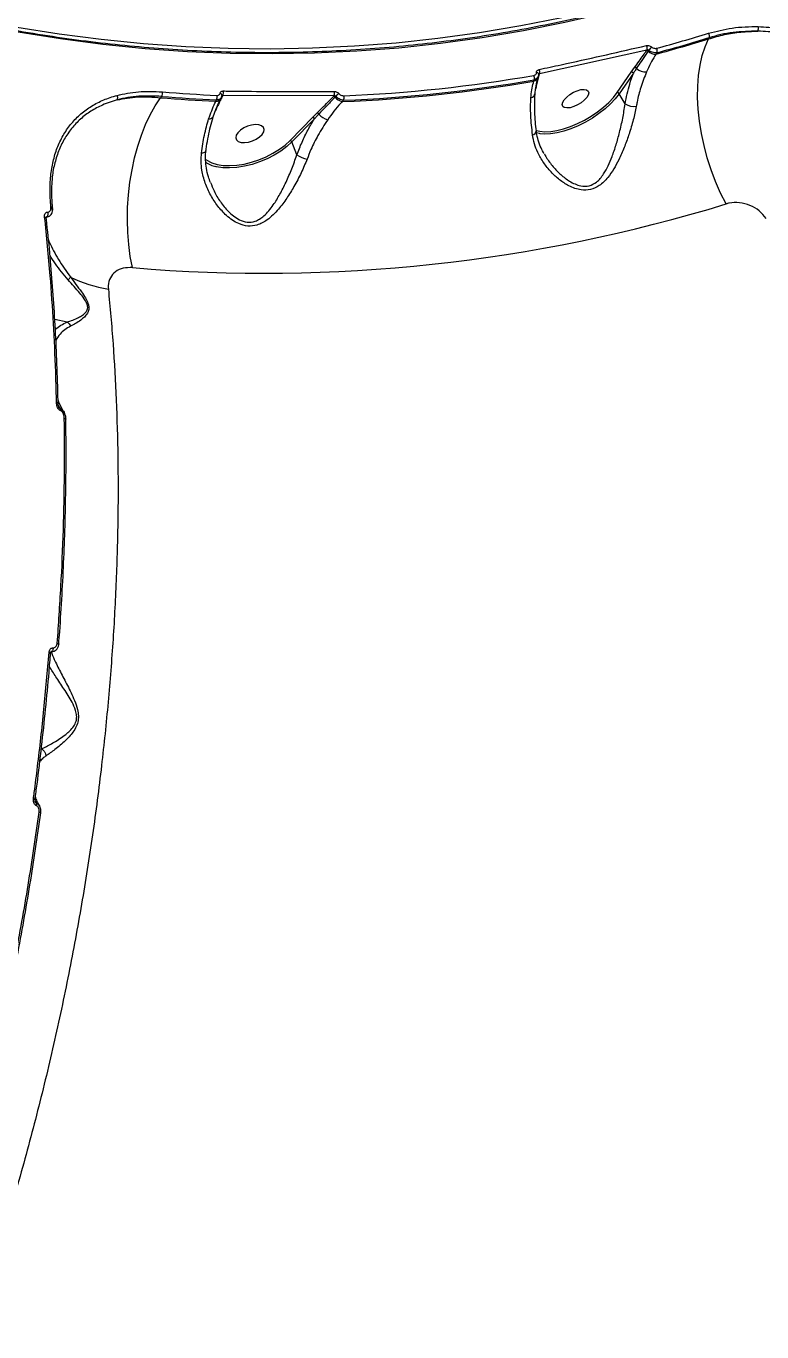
# Model space of a CAD drawing. Header units: millimetres. Extents: x -8422 to 28150, y -6982 to 5510.
# Drawn here: x 20847.7 to 21070.1, y 917.9 to 1312.3 of the extents above; entities that cross this region are included whole.
import ezdxf

# ---------------------------------------------------------------- set-up
doc = ezdxf.new("R2010")
doc.units = ezdxf.units.MM
for name, color, linetype in [('DIKOM_ОБЪЕКТ', 7, 'Continuous'), ('DIKOM_РАЗМЕР_ЗОНА', 7, 'Continuous'), ('DIKOM_РАЗМЕР_ОБЪЕКТА', 7, 'Continuous')]:
    doc.layers.add(name, color=color, linetype=linetype)
doc.styles.add('style1', font='arial.ttf', dxfattribs={"width": 0.8})
doc.dimstyles.new('1-50', dxfattribs={"dimtxt": 300, "dimasz": 200, "dimexe": 100, "dimexo": 0, "dimgap": 100, "dimtad": 1, "dimdec": 0, "dimtxsty": 'style1', "dimcen": 0, "dimclrd": 7, "dimclre": 7, "dimadec": 1, "dimazin": 2, "dimtfac": 1, "dimtdec": 0, "dimtmove": 1, "dimatfit": 3, "dimfxl": 0, "dimlwd": 25, "dimlwe": 18, "dimarcsym": 0})

# ---------------------------------------------------------------- blocks, each defined once
blk = doc.blocks.new('*D15')
at = {"layer": 'Defpoints', "color": 0, "transparency": 16777216}
for p in [(19380.28, 3651.45), (27070.13, 3651.45), (15204.41, -3115.19)]:
    blk.add_point(p, dxfattribs=at)
at = {"layer": 'DIKOM_РАЗМЕР_ОБЪЕКТА', "color": 7, "lineweight": 18, "transparency": 16777216}
for p, q in [((19380.28, 3651.45), (27170.13, 3651.45)), ((15204.41, -3115.19), (27170.13, -3115.19))]:
    blk.add_line(p, q, dxfattribs=at)
at = {"layer": 'DIKOM_РАЗМЕР_ОБЪЕКТА', "color": 7, "lineweight": 25, "transparency": 16777216}
blk.add_line((27070.13, -2915.19), (27070.13, 3451.45), dxfattribs=at)
at = {"layer": 'DIKOM_РАЗМЕР_ОБЪЕКТА', "color": 7, "transparency": 16777216}
for points in [[(27036.8, 3451.45), (27103.47, 3451.45), (27070.13, 3651.45)], [(27036.8, -2915.19), (27103.47, -2915.19), (27070.13, -3115.19)]]:
    blk.add_solid(points, dxfattribs=at)
at = {"layer": 'DIKOM_РАЗМЕР_ОБЪЕКТА', "color": 0, "transparency": 16777216, "insert": (26816.96, -135.25), "char_height": 300, "attachment_point": 5, "rotation": 90, "style": 'style1'}
blk.add_mtext('6750', dxfattribs=at)
blk = doc.blocks.new('*D16')
at = {"layer": 'Defpoints', "color": 0, "transparency": 16777216}
for p in [(12490, 1387.95), (23986.61, 1004.03), (12490, -5796.5)]:
    blk.add_point(p, dxfattribs=at)
at = {"layer": 'DIKOM_РАЗМЕР_ОБЪЕКТА', "color": 7, "lineweight": 18, "transparency": 16777216}
for p, q in [((12490, 1387.95), (12490, -5896.5)), ((23986.61, 1004.03), (23986.61, -5896.5))]:
    blk.add_line(p, q, dxfattribs=at)
at = {"layer": 'DIKOM_РАЗМЕР_ОБЪЕКТА', "color": 7, "lineweight": 25, "transparency": 16777216}
blk.add_line((23786.61, -5796.5), (12690, -5796.5), dxfattribs=at)
at = {"layer": 'DIKOM_РАЗМЕР_ОБЪЕКТА', "color": 7, "transparency": 16777216}
for points in [[(12690, -5763.17), (12690, -5829.83), (12490, -5796.5)], [(23786.61, -5763.17), (23786.61, -5829.83), (23986.61, -5796.5)]]:
    blk.add_solid(points, dxfattribs=at)
at = {"layer": 'DIKOM_РАЗМЕР_ОБЪЕКТА', "color": 0, "transparency": 16777216, "insert": (18238.3, -5543.33), "char_height": 300, "attachment_point": 5, "style": 'style1'}
blk.add_mtext('11500', dxfattribs=at)
blk = doc.blocks.new('*D14')
at = {"layer": 'Defpoints', "color": 0, "transparency": 16777216}
for p in [(20684.73, 5148.63), (28049.7, 5148.63), (14575.76, -5055.5)]:
    blk.add_point(p, dxfattribs=at)
at = {"layer": 'DIKOM_РАЗМЕР_ЗОНА', "color": 7, "lineweight": 18, "transparency": 16777216}
for p, q in [((20684.73, 5148.63), (28149.7, 5148.63)), ((14575.76, -5055.5), (28149.7, -5055.5))]:
    blk.add_line(p, q, dxfattribs=at)
at = {"layer": 'DIKOM_РАЗМЕР_ЗОНА', "color": 7, "lineweight": 25, "transparency": 16777216}
blk.add_line((28049.7, -4855.5), (28049.7, 4948.63), dxfattribs=at)
at = {"layer": 'DIKOM_РАЗМЕР_ЗОНА', "color": 7, "transparency": 16777216}
for points in [[(28016.36, 4948.63), (28083.03, 4948.63), (28049.7, 5148.63)], [(28016.36, -4855.5), (28083.03, -4855.5), (28049.7, -5055.5)]]:
    blk.add_solid(points, dxfattribs=at)
at = {"layer": 'DIKOM_РАЗМЕР_ЗОНА', "color": 0, "transparency": 16777216, "insert": (27796.52, -63.59), "char_height": 300, "attachment_point": 5, "rotation": 90, "style": 'style1'}
blk.add_mtext('10200', dxfattribs=at)
blk = doc.blocks.new('*D13')
at = {"layer": 'Defpoints', "color": 0, "transparency": 16777216}
for p in [(10490, 1785.06), (25983.09, 460.53), (10490, -6882.5)]:
    blk.add_point(p, dxfattribs=at)
at = {"layer": 'DIKOM_РАЗМЕР_ЗОНА', "color": 7, "lineweight": 18, "transparency": 16777216}
for p, q in [((10490, 1785.06), (10490, -6982.5)), ((25983.09, 460.53), (25983.09, -6982.5))]:
    blk.add_line(p, q, dxfattribs=at)
at = {"layer": 'DIKOM_РАЗМЕР_ЗОНА', "color": 7, "lineweight": 25, "transparency": 16777216}
blk.add_line((25783.09, -6882.5), (10690, -6882.5), dxfattribs=at)
at = {"layer": 'DIKOM_РАЗМЕР_ЗОНА', "color": 7, "transparency": 16777216}
for points in [[(10690, -6849.17), (10690, -6915.83), (10490, -6882.5)], [(25783.09, -6849.17), (25783.09, -6915.83), (25983.09, -6882.5)]]:
    blk.add_solid(points, dxfattribs=at)
at = {"layer": 'DIKOM_РАЗМЕР_ЗОНА', "color": 0, "transparency": 16777216, "insert": (18236.55, -6629.33), "char_height": 300, "attachment_point": 5, "style": 'style1'}
blk.add_mtext('15500', dxfattribs=at)

msp = doc.modelspace()

# ---------------------------------------------------------------- linework, layer by layer
at = {"layer": 'DIKOM_ОБЪЕКТ', "color": 7, "linetype": 'Continuous', "lineweight": 15}
for p, q in [((21053.96, 1308.46), (21054.13, 1308.84)), ((21035.31, 1305.11), (21002.81, 1297.89)), ((21035.16, 1304.89), (21035.31, 1305.11)), ((21038.37, 1304.31), (21038.09, 1303.9)), ((21002.59, 1297.77), (21002.58, 1297.69)), ((21002.81, 1297.89), (21002.79, 1297.82)), ((21026.32, 1292.23), (21030.59, 1298.43)), ((21031.21, 1298.1), (21026.93, 1291.9)), ((21030.59, 1298.43), (21031.6, 1299.86)), ((21001.1, 1295.73), (21001.2, 1296.11)), ((21002.46, 1297.06), (21002.53, 1297.29)), ((20875.23, 1290.06), (20871.29, 1288.72)), ((20888.68, 1291.1), (20888.36, 1290.7)), ((20905.04, 1289.63), (20905.24, 1290.03)), ((20906.57, 1290.5), (20906.74, 1290.82)), ((20907.13, 1291.36), (20907.02, 1291.14)), ((20940.73, 1291.23), (20907.13, 1291.36)), ((20940.66, 1291.15), (20940.73, 1291.23)), ((20943.62, 1289.93), (20943.23, 1289.53)), ((21028.71, 1288.81), (21026.93, 1291.9)), ((20934.31, 1284.82), (20935.67, 1286.16)), ((20927.45, 1277.8), (20934.31, 1284.82)), ((20934.84, 1284.35), (20927.98, 1277.34)), ((20929.5, 1273.41), (20927.98, 1277.34)), ((20855.22, 1257.29), (20855.21, 1257.73)), ((20855.71, 1257.37), (20855.71, 1257.32)), ((20860.1, 1222.94), (20856.36, 1223.71)), ((20857.52, 1197.58), (20858.08, 1196.68)), ((20859.74, 1193.59), (20859.74, 1193.56)), ((20857.6, 1125.69), (20857.6, 1125.67)), ((20855.12, 1122.98), (20855.12, 1122.98)), ((20850.42, 1078.21), (20850.8, 1077.59))]:
    msp.add_line(p, q, dxfattribs=at)
at = {"layer": 'DIKOM_ОБЪЕКТ', "color": 7, "linetype": 'Continuous', "lineweight": 15, "flags": 128}
for points in [[(20832.18, 1314.46), (20844.91, 1312.06), (20857.66, 1310.03), (20870.43, 1308.37), (20883.2, 1307.09), (20895.98, 1306.19), (20908.74, 1305.66), (20921.49, 1305.5), (20934.22, 1305.73), (20946.91, 1306.33), (20959.56, 1307.3), (20972.16, 1308.66), (20984.7, 1310.38), (20997.17, 1312.48), (21009.57, 1314.95), (21021.88, 1317.79), (21034.1, 1321), (21046.23, 1324.58), (21058.25, 1328.52), (21070.15, 1332.82), (21081.93, 1337.48), (21093.58, 1342.49)], [(21094.72, 1341.01), (21083.04, 1335.98), (21071.22, 1331.3), (21059.28, 1326.99), (21047.23, 1323.04), (21035.07, 1319.45), (21022.81, 1316.23), (21010.46, 1313.38), (20998.02, 1310.9), (20985.51, 1308.8), (20972.93, 1307.07), (20960.3, 1305.71), (20947.61, 1304.74), (20934.88, 1304.13), (20922.12, 1303.91), (20909.33, 1304.06), (20896.52, 1304.59), (20883.71, 1305.5), (20870.9, 1306.79), (20858.09, 1308.45), (20845.3, 1310.48), (20832.54, 1312.89)], [(21059.22, 1258.62), (21057.57, 1261.92), (21056.07, 1265.36), (21054.72, 1268.92), (21053.56, 1272.55), (21052.57, 1276.24), (21051.78, 1279.93), (21051.19, 1283.61), (21050.81, 1287.23), (21050.64, 1290.77), (21050.68, 1294.19), (21050.92, 1297.46), (21051.38, 1300.55), (21052.04, 1303.43), (21052.9, 1306.07), (21053.96, 1308.46)], [(20879.83, 1239.38), (20879.18, 1242.79), (20878.71, 1246.34), (20878.41, 1250.01), (20878.3, 1253.76), (20878.38, 1257.55), (20878.64, 1261.36), (20879.08, 1265.15), (20879.7, 1268.88), (20880.49, 1272.52), (20881.45, 1276.04), (20882.56, 1279.4), (20883.82, 1282.58), (20885.22, 1285.54), (20886.73, 1288.25), (20888.36, 1290.7)], [(20941.31, 1291.12), (20941.2, 1291), (20941.08, 1290.88)], [(21001.94, 1280.84), (21002.99, 1280.57), (21004.5, 1280.42), (21006.22, 1280.5), (21008.1, 1280.79), (21010.1, 1281.29), (21012.18, 1281.99), (21014.3, 1282.88), (21016.4, 1283.93), (21018.45, 1285.12), (21020.39, 1286.43), (21022.18, 1287.83), (21023.79, 1289.28), (21025.18, 1290.76), (21026.32, 1292.23)], [(21026.93, 1291.9), (21025.76, 1290.38), (21024.33, 1288.86), (21022.67, 1287.36), (21020.82, 1285.92), (21018.82, 1284.57), (21016.71, 1283.34), (21014.54, 1282.25), (21012.36, 1281.34), (21010.21, 1280.61), (21008.14, 1280.1), (21006.21, 1279.8), (21004.44, 1279.72), (21003.09, 1279.83)], [(21015.37, 1293.14), (21016.34, 1293.23), (21017.09, 1293.09), (21017.57, 1292.73), (21017.74, 1292.19), (21017.58, 1291.5), (21017.11, 1290.73), (21016.37, 1289.93), (21015.41, 1289.17), (21014.31, 1288.51), (21013.17, 1288), (21012.07, 1287.69), (21011.1, 1287.61), (21010.34, 1287.75), (21009.86, 1288.1), (21009.69, 1288.65), (21009.85, 1289.33), (21010.32, 1290.11), (21011.07, 1290.91), (21012.03, 1291.67), (21013.12, 1292.33), (21014.27, 1292.83), (21015.37, 1293.14)], [(20917, 1282.59), (20915.82, 1282.45), (20914.6, 1282.1), (20913.45, 1281.56), (20912.44, 1280.9), (20911.68, 1280.14), (20911.21, 1279.37), (20911.07, 1278.63), (20911.28, 1278), (20911.83, 1277.52), (20912.65, 1277.22), (20913.7, 1277.15), (20914.88, 1277.29), (20916.1, 1277.64), (20917.26, 1278.17), (20918.26, 1278.84), (20919.03, 1279.59), (20919.5, 1280.37), (20919.63, 1281.1), (20919.42, 1281.74), (20918.88, 1282.22), (20918.05, 1282.51), (20917, 1282.59)], [(21003.09, 1279.83), (21002.88, 1279.87), (21001.93, 1280.1)], [(20900.71, 1274.01), (20901.11, 1274.07), (20901.45, 1274.17), (20901.73, 1274.29), (20901.93, 1274.44), (20902.04, 1274.62), (20902.06, 1274.7)], [(20903.38, 1271.22), (20903.82, 1271.03), (20905.41, 1270.54), (20907.23, 1270.26), (20909.21, 1270.18), (20911.34, 1270.32), (20913.55, 1270.67), (20915.8, 1271.22), (20918.04, 1271.95), (20920.23, 1272.87), (20922.3, 1273.93), (20924.23, 1275.13), (20925.95, 1276.42), (20927.45, 1277.8)], [(20927.98, 1277.34), (20926.44, 1275.92), (20924.66, 1274.58), (20922.67, 1273.35), (20920.53, 1272.25), (20918.28, 1271.31), (20915.97, 1270.55), (20913.65, 1269.98), (20911.37, 1269.62), (20909.18, 1269.48), (20907.12, 1269.56), (20905.26, 1269.85), (20905.04, 1269.9)], [(20901.82, 1272.19), (20902.48, 1271.71), (20903.38, 1271.22)], [(20853.3, 1254.67), (20853.46, 1254.62), (20853.59, 1254.56), (20853.7, 1254.49), (20853.77, 1254.41), (20853.8, 1254.31), (20853.8, 1254.3)], [(20854.23, 1256.15), (20854.28, 1255.88), (20854.28, 1255.6), (20854.24, 1255.32), (20854.16, 1255.07), (20854.04, 1254.87), (20853.9, 1254.74), (20853.84, 1254.71)], [(20856.9, 1198.69), (20857.06, 1198.64), (20857.19, 1198.59), (20857.29, 1198.53), (20857.36, 1198.46), (20857.38, 1198.39), (20857.39, 1198.37)], [(20859.25, 1193.89), (20859.4, 1193.85), (20859.53, 1193.8), (20859.63, 1193.75), (20859.7, 1193.69), (20859.73, 1193.62), (20859.74, 1193.59)], [(20855.86, 1124.54), (20855.85, 1124.3), (20855.82, 1124.06), (20855.76, 1123.85), (20855.68, 1123.66), (20855.58, 1123.52), (20855.46, 1123.43), (20855.34, 1123.39), (20855.32, 1123.39)], [(20857.12, 1125.92), (20857.27, 1125.88), (20857.39, 1125.84), (20857.49, 1125.8), (20857.56, 1125.76), (20857.6, 1125.71), (20857.6, 1125.69)], [(20854.63, 1123.21), (20854.79, 1123.18), (20854.92, 1123.13), (20855.02, 1123.09), (20855.09, 1123.04), (20855.12, 1123), (20855.12, 1122.98)], [(20852.05, 1074.68), (20852.12, 1074.69), (20852.15, 1074.71), (20852.15, 1074.72)]]:
    msp.add_lwpolyline(points, dxfattribs=at)
at = {"layer": 'DIKOM_ОБЪЕКТ', "color": 7, "linetype": 'Continuous', "lineweight": 15}
for centre, radius, start, end in [((20926.53, 1723.56), 432.58, 284.9634, 287.1302), ((21052.68, 1309.32), 1.52, 341.5814, 33.6425), ((21066.77, 1311.69), 2.25, 337.4815, 12.8947), ((21033.83, 1305.66), 1.59, 339.744, 30.1488), ((21040.99, 1301.62), 6.17, 134.1826, 146.3963), ((20926.15, 1723.02), 433.81, 284.9533, 287.1339), ((21036.92, 1304.83), 1.54, 340.2486, 31.8868), ((20926.42, 1723.19), 433.58, 284.9635, 287.1301), ((21035.21, 1304.26), 0.633, 47.1511, 94.3141), ((21037.77, 1307.02), 3.14, 227.1727, 275.8839), ((21001.91, 1297.67), 0.688, 8.8422, 86.809), ((21002.9, 1297.45), 0.385, 106.6623, 163.6568), ((21001.39, 1298.47), 1.54, 337.7433, 29.9483), ((21030.63, 1297.77), 0.667, 29.8766, 93.368), ((21031.62, 1299.18), 0.674, 35.7896, 91.761), ((21034.87, 1302.43), 3.93, 226.6046, 274.7879), ((20925.67, 1726.21), 437.03, 272.3039, 279.9388), ((20925.94, 1726.36), 436.79, 272.3208, 279.9218), ((20926.04, 1726.75), 435.81, 272.3209, 279.9218), ((21000.58, 1297.63), 1.97, 285.1657, 342.9645), ((20999.73, 1296.72), 1.59, 337.1882, 27.8028), ((20874.12, 1290.69), 1.28, 330.4282, 34.2703), ((20925.57, 1739.61), 450.45, 265.261, 267.3876), ((20887.21, 1292), 1.73, 328.4416, 15.5331), ((20925.84, 1739.76), 450.2, 265.2646, 267.3777), ((20925.95, 1740.1), 449.17, 265.2645, 267.3777), ((20905.1, 1291.32), 1.7, 268.1454, 330.7008), ((20903.77, 1290.89), 1.7, 329.697, 17.3622), ((20906.17, 1291.36), 0.731, 358.1379, 75.9654), ((20905.7, 1292.19), 1.65, 330.179, 19.3634), ((20940.49, 1290.43), 0.745, 37.4577, 76.4859), ((20939.22, 1292.03), 1.71, 332.1549, 19.5834), ((20944, 1293.14), 3.69, 217.6728, 258.0863), ((20944.57, 1288.39), 4.25, 123.1723, 140.0506), ((20942.15, 1290.69), 1.65, 332.6444, 21.5379), ((20999.78, 1292.37), 1.77, 285.0765, 350.6958), ((21026.36, 1291.57), 0.667, 29.8826, 93.3599), ((20935.44, 1285.39), 0.802, 27.0633, 73.8181), ((21031.5, 1293.73), 5.66, 240.467, 275.9446), ((20902.93, 1285.88), 1.56, 267.2188, 335.005), ((20934.12, 1284.06), 0.779, 22.0634, 75.8584), ((20939.99, 1288.88), 4.94, 219.1626, 256.7493), ((21000.46, 1280.88), 1.44, 281.4609, 350.8451), ((20927.26, 1277.04), 0.778, 22.0481, 75.8737), ((20906.88, 1278.34), 8.64, 234.6714, 257.6976), ((20934.61, 1281.73), 9.76, 238.4334, 258.1581), ((20919.84, 1712.35), 474.66, 265.1656, 287.077), ((20855.21, 1257.19), 0.536, 19.7089, 89.0918), ((20855.1, 1256.68), 0.626, 6.2077, 78.7145), ((20857.72, 1238.47), 3.87, 313.9675, 330.1699), ((20879.75, 1275.09), 42.83, 244.1588, 260.3396), ((20857.2, 1196.35), 0.939, 350.436, 20.8039), ((20849.9, 1078.06), 0.785, 50.6707, 89.5752), ((20849.73, 1077.19), 1.14, 341.1618, 20.3908), ((20851.62, 1073.99), 0.9, 53.9982, 87.6546)]:
    msp.add_arc(centre, radius, start, end, dxfattribs=at)
for points, knots in [([(21094.05, 1341.35), (21092.2, 1340.53), (21086.81, 1338.14), (21077.81, 1334.41), (21067.01, 1330.27), (21056.12, 1326.43), (21045.13, 1322.89), (21034.05, 1319.65), (21022.89, 1316.72), (21011.65, 1314.09), (21000.35, 1311.77), (20988.98, 1309.76), (20977.55, 1308.06), (20966.07, 1306.68), (20954.54, 1305.6), (20942.98, 1304.84), (20931.38, 1304.39), (20919.76, 1304.25), (20908.12, 1304.43), (20896.46, 1304.92), (20884.79, 1305.72), (20873.13, 1306.84), (20861.47, 1308.27), (20849.82, 1310.01), (20840.08, 1311.71), (20834.23, 1312.88), (20832.25, 1313.27)], [0, 0, 0, 0, 0.022818, 0.066226, 0.109634, 0.153043, 0.196452, 0.239861, 0.28327, 0.326679, 0.370089, 0.413498, 0.456907, 0.500316, 0.543725, 0.587134, 0.630542, 0.67395, 0.717358, 0.760765, 0.804172, 0.847579, 0.890984, 0.93439, 0.977795, 1, 1, 1, 1]), ([(21053.95, 1310.17), (21056.29, 1310.77), (21059.85, 1311.68), (21064.97, 1312.17), (21067.63, 1312.18), (21068.97, 1312.19)], [0, 0, 0, 0, 0.492764, 0.746378, 1, 1, 1, 1]), ([(21053.96, 1308.46), (21055.55, 1308.93), (21058.68, 1309.86), (21063.69, 1310.65), (21067.12, 1310.77), (21068.85, 1310.82)], [0, 0, 0, 0, 0.339541, 0.667761, 1, 1, 1, 1]), ([(21068.85, 1310.82), (21066.32, 1310.76), (21062.49, 1310.67), (21057.63, 1309.82), (21055.29, 1309.17), (21054.13, 1308.84)], [0, 0, 0, 0, 0.49281, 0.746409, 1, 1, 1, 1]), ([(21115.77, 1285.02), (21114.74, 1286.5), (21112.69, 1289.48), (21109.02, 1293.56), (21104.97, 1297.32), (21100.54, 1300.66), (21095.81, 1303.57), (21090.83, 1306.03), (21085.67, 1308.01), (21080.39, 1309.47), (21074.74, 1310.53), (21070.92, 1310.72), (21068.85, 1310.82)], [0, 0, 0, 0, 0.097772, 0.195857, 0.293631, 0.391459, 0.489594, 0.587425, 0.685898, 0.784681, 0.883155, 1, 1, 1, 1]), ([(21068.97, 1312.19), (21071.08, 1312.08), (21074.97, 1311.89), (21080.74, 1310.8), (21086.12, 1309.3), (21091.4, 1307.28), (21096.48, 1304.76), (21101.3, 1301.78), (21105.83, 1298.36), (21109.96, 1294.52), (21113.72, 1290.34), (21115.81, 1287.31), (21116.86, 1285.79)], [0, 0, 0, 0, 0.116682, 0.215085, 0.313798, 0.412201, 0.510061, 0.608227, 0.706085, 0.803954, 0.902132, 1, 1, 1, 1]), ([(21002.72, 1299.24), (21003.27, 1299.35), (21006.03, 1299.94), (21016.8, 1302.26), (21027.11, 1304.61), (21035.2, 1306.46)], [0, 0, 0, 0, 0.051226, 0.256127, 1, 1, 1, 1]), ([(21035.2, 1306.46), (21035.24, 1306.47), (21035.43, 1306.5), (21035.8, 1306.49), (21036.28, 1306.34), (21036.56, 1306.14), (21036.69, 1306.05)], [0, 0, 0, 0, 0.096395, 0.398555, 0.699101, 1, 1, 1, 1]), ([(21036.69, 1306.05), (21036.83, 1305.95), (21037.1, 1305.75), (21037.59, 1305.61), (21037.97, 1305.59), (21038.17, 1305.63), (21038.23, 1305.65)], [0, 0, 0, 0, 0.292702, 0.585081, 0.878841, 1, 1, 1, 1]), ([(21031.6, 1299.86), (21032.49, 1301.09), (21033.7, 1302.77), (21034.85, 1304.44), (21035.16, 1304.89)], [0, 0, 0, 0, 0.735301, 1, 1, 1, 1]), ([(21035.64, 1304.72), (21035.49, 1304.51), (21034.79, 1303.49), (21033.64, 1301.79), (21032.62, 1300.26), (21032.17, 1299.58)], [0, 0, 0, 0, 0.122282, 0.611418, 1, 1, 1, 1]), ([(21038.09, 1303.9), (21037.96, 1303.71), (21036.86, 1302.08), (21035.98, 1300.19), (21035.2, 1298.52)], [0, 0, 0, 0, 0.117862, 1, 1, 1, 1]), ([(21035.85, 1305.04), (21035.81, 1305.07), (21035.71, 1305.13), (21035.54, 1305.16), (21035.4, 1305.14), (21035.33, 1305.12), (21035.31, 1305.11)], [0, 0, 0, 0, 0.293089, 0.592363, 0.900523, 1, 1, 1, 1]), ([(21035.85, 1305.04), (21035.84, 1305.01), (21035.76, 1304.9), (21035.69, 1304.8), (21035.64, 1304.72)], [0, 0, 0, 0, 0.249938, 1, 1, 1, 1]), ([(21038.37, 1304.31), (21038.28, 1304.29), (21037.95, 1304.23), (21037.33, 1304.28), (21036.53, 1304.54), (21036.08, 1304.87), (21035.85, 1305.04)], [0, 0, 0, 0, 0.120967, 0.414447, 0.706957, 1, 1, 1, 1]), ([(21001.14, 1297.46), (21001.28, 1297.5), (21001.56, 1297.58), (21001.84, 1297.86), (21001.94, 1298.14), (21001.95, 1298.32), (21001.95, 1298.35)], [0, 0, 0, 0, 0.307749, 0.615881, 0.919104, 1, 1, 1, 1]), ([(21002.79, 1297.82), (21002.5, 1296.73), (21002.1, 1295.19), (21001.76, 1293.68), (21001.66, 1293.24)], [0, 0, 0, 0, 0.708821, 1, 1, 1, 1]), ([(21001.95, 1298.35), (21001.95, 1298.37), (21001.95, 1298.53), (21002.04, 1298.81), (21002.31, 1299.1), (21002.58, 1299.19), (21002.72, 1299.24)], [0, 0, 0, 0, 0.052405, 0.365056, 0.682745, 1, 1, 1, 1]), ([(21002.58, 1297.69), (21002.58, 1297.63), (21002.58, 1297.49), (21002.53, 1297.37), (21002.5, 1297.31)], [0, 0, 0, 0, 0.454175, 1, 1, 1, 1]), ([(21002.81, 1297.89), (21002.77, 1297.88), (21002.69, 1297.88), (21002.61, 1297.83), (21002.6, 1297.78), (21002.59, 1297.76)], [0, 0, 0, 0, 0.407095, 0.797009, 1, 1, 1, 1]), ([(21028.71, 1288.81), (21029.12, 1290.86), (21029.78, 1294.12), (21030.82, 1297.02), (21031.21, 1298.1)], [0, 0, 0, 0, 0.629897, 1, 1, 1, 1]), ([(21032.17, 1299.58), (21032.03, 1299.36), (21031.7, 1298.87), (21031.39, 1298.38), (21031.21, 1298.1)], [0, 0, 0, 0, 0.43528, 1, 1, 1, 1]), ([(21035.2, 1298.52), (21034.58, 1296.97), (21033.44, 1294.11), (21032.53, 1290.49), (21032.17, 1288.54), (21032.08, 1288.1)], [0, 0, 0, 0, 0.478686, 0.884373, 1, 1, 1, 1]), ([(21000.24, 1290.65), (21000.32, 1291.47), (21000.49, 1293.1), (21000.86, 1294.73), (21001.06, 1295.57), (21001.1, 1295.73)], [0, 0, 0, 0, 0.443894, 0.891112, 1, 1, 1, 1]), ([(21002.5, 1297.31), (21002.46, 1297.16), (21002.36, 1296.79), (21001.9, 1296.35), (21001.43, 1296.19), (21001.2, 1296.11)], [0, 0, 0, 0, 0.251701, 0.626851, 1, 1, 1, 1]), ([(21001.54, 1292.08), (21001.59, 1292.63), (21001.71, 1293.96), (21002.1, 1295.65), (21002.37, 1296.67), (21002.46, 1297.03)], [0, 0, 0, 0, 0.310072, 0.756394, 1, 1, 1, 1]), ([(20855.21, 1257.73), (20855.07, 1259.5), (20854.8, 1262.89), (20855.12, 1267.65), (20855.91, 1272.02), (20857.22, 1276.07), (20859.06, 1279.75), (20861.38, 1283.03), (20864.18, 1285.87), (20867.43, 1288.23), (20871.07, 1290.14), (20873.81, 1290.98), (20875.18, 1291.41)], [0, 0, 0, 0, 0.107082, 0.205973, 0.305183, 0.404077, 0.503337, 0.602917, 0.702179, 0.801347, 0.900832, 1, 1, 1, 1]), ([(20875.18, 1291.41), (20877.29, 1291.85), (20880.49, 1292.52), (20885.18, 1292.68), (20887.64, 1292.54), (20888.87, 1292.46)], [0, 0, 0, 0, 0.492763, 0.746379, 1, 1, 1, 1]), ([(20888.68, 1291.1), (20886.34, 1291.19), (20882.81, 1291.33), (20878.39, 1290.8), (20876.29, 1290.31), (20875.23, 1290.06)], [0, 0, 0, 0, 0.492809, 0.746408, 1, 1, 1, 1]), ([(20875.23, 1290.06), (20877.26, 1290.43), (20880.33, 1291), (20884.82, 1291.02), (20887.18, 1290.81), (20888.36, 1290.7)], [0, 0, 0, 0, 0.492784, 0.746393, 1, 1, 1, 1]), ([(20904.34, 1285.22), (20904.6, 1285.95), (20905.15, 1287.56), (20905.98, 1289.32), (20906.46, 1290.25), (20906.57, 1290.47)], [0, 0, 0, 0, 0.39292, 0.855859, 1, 1, 1, 1]), ([(20907.02, 1291.14), (20906.8, 1290.71), (20906.07, 1289.26), (20905.39, 1287.81), (20904.92, 1286.79)], [0, 0, 0, 0, 0.298037, 1, 1, 1, 1]), ([(20906.71, 1290.83), (20906.64, 1290.7), (20906.48, 1290.4), (20905.97, 1290.1), (20905.48, 1290.05), (20905.24, 1290.03)], [0, 0, 0, 0, 0.261491, 0.631161, 1, 1, 1, 1]), ([(20905.4, 1291.4), (20905.54, 1291.41), (20905.83, 1291.42), (20906.15, 1291.62), (20906.3, 1291.86), (20906.34, 1292.02), (20906.35, 1292.07)], [0, 0, 0, 0, 0.296877, 0.594081, 0.889502, 1, 1, 1, 1]), ([(20906.35, 1292.07), (20906.36, 1292.1), (20906.39, 1292.26), (20906.53, 1292.49), (20906.84, 1292.7), (20907.12, 1292.72), (20907.26, 1292.74)], [0, 0, 0, 0, 0.085584, 0.389308, 0.694802, 1, 1, 1, 1]), ([(20906.71, 1290.83), (20906.75, 1290.89), (20906.86, 1291.04), (20906.87, 1291.23), (20906.87, 1291.34)], [0, 0, 0, 0, 0.388401, 1, 1, 1, 1]), ([(20907.13, 1291.36), (20907.09, 1291.37), (20907.01, 1291.38), (20906.92, 1291.34), (20906.9, 1291.29), (20906.89, 1291.27)], [0, 0, 0, 0, 0.389891, 0.771465, 1, 1, 1, 1]), ([(20907.26, 1292.74), (20907.83, 1292.73), (20910.67, 1292.69), (20921.8, 1292.55), (20932.47, 1292.58), (20940.83, 1292.6)], [0, 0, 0, 0, 0.051226, 0.256126, 1, 1, 1, 1]), ([(20935.67, 1286.16), (20936.16, 1286.65), (20937.85, 1288.3), (20939.5, 1289.97), (20940.66, 1291.15)], [0, 0, 0, 0, 0.29118, 1, 1, 1, 1]), ([(20941.08, 1290.88), (20940.88, 1290.68), (20939.92, 1289.7), (20938.29, 1288), (20936.83, 1286.47), (20936.16, 1285.76)], [0, 0, 0, 0, 0.117889, 0.589464, 1, 1, 1, 1]), ([(20941.31, 1291.12), (20941.26, 1291.15), (20941.16, 1291.22), (20940.98, 1291.26), (20940.83, 1291.25), (20940.75, 1291.23), (20940.73, 1291.23)], [0, 0, 0, 0, 0.286474, 0.589892, 0.913706, 1, 1, 1, 1]), ([(20940.83, 1292.6), (20940.87, 1292.6), (20941.06, 1292.6), (20941.41, 1292.52), (20941.88, 1292.29), (20942.12, 1292.06), (20942.24, 1291.95)], [0, 0, 0, 0, 0.081052, 0.390826, 0.695134, 1, 1, 1, 1]), ([(20943.62, 1289.93), (20943.54, 1289.94), (20943.22, 1289.96), (20942.63, 1290.13), (20941.9, 1290.53), (20941.51, 1290.92), (20941.31, 1291.12)], [0, 0, 0, 0, 0.109197, 0.407929, 0.703107, 1, 1, 1, 1]), ([(20942.24, 1291.95), (20942.36, 1291.83), (20942.61, 1291.6), (20943.07, 1291.38), (20943.44, 1291.3), (20943.64, 1291.3), (20943.69, 1291.3)], [0, 0, 0, 0, 0.295447, 0.59036, 0.89014, 1, 1, 1, 1]), ([(21000.75, 1279.48), (21000.53, 1281.46), (21000.09, 1285.47), (21000.14, 1288.99), (21000.24, 1290.64), (21000.24, 1290.65)], [0, 0, 0, 0, 0.491394, 0.997066, 1, 1, 1, 1]), ([(21001.89, 1280.66), (21001.79, 1281.58), (21001.58, 1283.55), (21001.41, 1286.39), (21001.39, 1289.16), (21001.44, 1291.05), (21001.53, 1291.95), (21001.54, 1292.06)], [0, 0, 0, 0, 0.220399, 0.468317, 0.716276, 0.963335, 1, 1, 1, 1]), ([(20871.29, 1288.72), (20870.06, 1288.14), (20867.61, 1286.98), (20864.44, 1284.64), (20861.69, 1281.87), (20859.41, 1278.66), (20857.6, 1275.07), (20856.33, 1271.09), (20855.63, 1267.7), (20855.53, 1265.56), (20855.5, 1264.94)], [0, 0, 0, 0, 0.135497, 0.270558, 0.405608, 0.541092, 0.676136, 0.810569, 0.945436, 1, 1, 1, 1]), ([(20902.85, 1284.32), (20903.47, 1285.98), (20904.17, 1287.85), (20904.95, 1289.44), (20905.04, 1289.63)], [0, 0, 0, 0, 0.882138, 1, 1, 1, 1]), ([(20943.23, 1289.53), (20943.06, 1289.35), (20942.19, 1288.45), (20940.72, 1286.69), (20939.48, 1284.95), (20938.85, 1284.07)], [0, 0, 0, 0, 0.108894, 0.552807, 1, 1, 1, 1]), ([(21032.08, 1288.1), (21031.8, 1286.75), (21031.24, 1283.99), (21030.34, 1281.02), (21029.4, 1278.21), (21028.43, 1275.57), (21026.93, 1272.15), (21025.31, 1269.14), (21023.8, 1266.91), (21022.3, 1265.25), (21020.63, 1263.85), (21018.33, 1262.79), (21015.75, 1262.71), (21013.53, 1263.27), (21011.29, 1264.24), (21008.82, 1265.88), (21006.26, 1268.25), (21004.02, 1271.04), (21002.37, 1273.92), (21001.24, 1276.76), (21000.91, 1278.57), (21000.75, 1279.48)], [0, 0, 0, 0, 0.071319, 0.145533, 0.151142, 0.216682, 0.28355, 0.337207, 0.391821, 0.425164, 0.459115, 0.513457, 0.567941, 0.604075, 0.641127, 0.702246, 0.764912, 0.830239, 0.89687, 0.947988, 1, 1, 1, 1]), ([(21004.33, 1273.73), (21004.5, 1273.4), (21005.22, 1272.01), (21006.88, 1269.89), (21009.25, 1267.4), (21011.51, 1265.67), (21013.57, 1264.59), (21015.56, 1263.95), (21017.89, 1263.93), (21019.86, 1264.95), (21021.24, 1266.3), (21022.45, 1267.94), (21023.65, 1270.14), (21024.89, 1273.1), (21026.03, 1276.48), (21027.1, 1280.37), (21028.06, 1284.55), (21028.49, 1287.37), (21028.71, 1288.81)], [0, 0, 0, 0, 0.024572, 0.104938, 0.177398, 0.25132, 0.292342, 0.334374, 0.394099, 0.45374, 0.491455, 0.530131, 0.593336, 0.657823, 0.736953, 0.817452, 0.907216, 1, 1, 1, 1]), ([(20900.71, 1274.01), (20900.97, 1275.84), (20901.5, 1279.53), (20902.4, 1282.71), (20902.85, 1284.32)], [0, 0, 0, 0, 0.494244, 1, 1, 1, 1]), ([(20902.06, 1274.7), (20902.08, 1274.85), (20902.24, 1276.08), (20902.61, 1278.32), (20903.24, 1281.31), (20903.83, 1283.61), (20904.23, 1284.84), (20904.35, 1285.2)], [0, 0, 0, 0, 0.037046, 0.318559, 0.600148, 0.881604, 1, 1, 1, 1]), ([(20929.5, 1273.41), (20930.01, 1274.71), (20931.04, 1277.34), (20932.84, 1281.01), (20934.18, 1283.25), (20934.84, 1284.35)], [0, 0, 0, 0, 0.335757, 0.674757, 1, 1, 1, 1]), ([(20938.85, 1284.07), (20937.84, 1282.52), (20935.99, 1279.69), (20933.98, 1275.6), (20932.99, 1273.12), (20932.61, 1272.17)], [0, 0, 0, 0, 0.425117, 0.77808, 1, 1, 1, 1]), ([(20936.16, 1285.76), (20935.96, 1285.55), (20935.52, 1285.09), (20935.08, 1284.62), (20934.84, 1284.35)], [0, 0, 0, 0, 0.440321, 1, 1, 1, 1]), ([(21004.3, 1273.71), (21003.96, 1274.32), (21003.21, 1275.66), (21002.44, 1277.82), (21001.98, 1279.55), (21001.92, 1280.49), (21001.9, 1280.66)], [0, 0, 0, 0, 0.275424, 0.610465, 0.930019, 1, 1, 1, 1]), ([(20932.61, 1272.17), (20932.04, 1270.79), (20930.88, 1267.97), (20928.76, 1263.97), (20926.47, 1260.27), (20924.35, 1257.42), (20922.35, 1255.27), (20920.72, 1253.86), (20919.08, 1252.83), (20917.16, 1252.04), (20914.72, 1251.77), (20912.16, 1252.48), (20910.01, 1253.69), (20907.83, 1255.42), (20905.56, 1257.92), (20903.4, 1261.23), (20901.73, 1264.91), (20900.83, 1268.36), (20900.51, 1271.43), (20900.64, 1273.15), (20900.71, 1274.01)], [0, 0, 0, 0, 0.074113, 0.151036, 0.220599, 0.291727, 0.334334, 0.377545, 0.410056, 0.443259, 0.496251, 0.549083, 0.588535, 0.628979, 0.696115, 0.765007, 0.835435, 0.907628, 0.953437, 1, 1, 1, 1]), ([(20903.4, 1265.1), (20903.18, 1265.67), (20902.65, 1267.07), (20902.14, 1269.35), (20901.9, 1271.86), (20901.89, 1273.64), (20902.06, 1274.56), (20902.09, 1274.69)], [0, 0, 0, 0, 0.181956, 0.452017, 0.711696, 0.958747, 1, 1, 1, 1]), ([(20903.42, 1265.12), (20903.76, 1264.24), (20904.54, 1262.21), (20906.35, 1259.24), (20908.37, 1256.71), (20910.36, 1254.93), (20912.26, 1253.69), (20914.55, 1252.94), (20916.68, 1253.22), (20918.31, 1254.03), (20919.69, 1255.08), (20921.06, 1256.51), (20922.7, 1258.68), (20924.45, 1261.56), (20926.3, 1265.22), (20928.05, 1269.2), (20929.01, 1271.99), (20929.5, 1273.41)], [0, 0, 0, 0, 0.062882, 0.14671, 0.232294, 0.279592, 0.327982, 0.388917, 0.449543, 0.487653, 0.526941, 0.578995, 0.631933, 0.71946, 0.808777, 0.902997, 1, 1, 1, 1]), ([(20855.77, 1257.33), (20855.74, 1257.57), (20855.55, 1258.96), (20855.47, 1261.42), (20855.45, 1263.79), (20855.57, 1264.98), (20855.59, 1265.14)], [0, 0, 0, 0, 0.090448, 0.513042, 0.937807, 1, 1, 1, 1]), ([(21071.31, 1254.19), (21070.66, 1255.01), (21069.33, 1256.67), (21066.43, 1258.33), (21063.27, 1259.13), (21060.82, 1259.05), (21059.54, 1258.71), (21059.22, 1258.62)], [0, 0, 0, 0, 0.218708, 0.444787, 0.679412, 0.919199, 1, 1, 1, 1]), ([(20853.3, 1254.67), (20853.3, 1254.73), (20853.27, 1255.02), (20853.33, 1255.48), (20853.57, 1255.88), (20853.87, 1256.11), (20854.11, 1256.14), (20854.23, 1256.15)], [0, 0, 0, 0, 0.084358, 0.402653, 0.651803, 0.82548, 1, 1, 1, 1]), ([(20856.9, 1198.69), (20856.88, 1199.3), (20856.81, 1202.39), (20856.58, 1210.4), (20856.01, 1222.58), (20854.97, 1238.22), (20853.9, 1248.78), (20853.3, 1254.67)], [0, 0, 0, 0, 0.032157, 0.160792, 0.418283, 0.675775, 1, 1, 1, 1]), ([(20853.76, 1254.69), (20854, 1254.71), (20854.48, 1254.76), (20855.06, 1255.16), (20855.47, 1255.72), (20855.68, 1256.27), (20855.69, 1256.63), (20855.69, 1256.75)], [0, 0, 0, 0, 0.218821, 0.434995, 0.65086, 0.885468, 1, 1, 1, 1]), ([(20857.37, 1198.37), (20857.35, 1199.21), (20857.28, 1203.63), (20857, 1211.54), (20856.5, 1222.05), (20855.83, 1232.4), (20854.98, 1242.61), (20854.3, 1249.9), (20853.85, 1253.76), (20853.78, 1254.3)], [0, 0, 0, 0, 0.043539, 0.229579, 0.415191, 0.600161, 0.784699, 0.969627, 1, 1, 1, 1]), ([(20853.81, 1254.3), (20853.8, 1254.39), (20853.78, 1254.57), (20853.83, 1254.73), (20853.84, 1254.73), (20853.84, 1254.73)], [0, 0, 0, 0, 0.350743, 0.749749, 1, 1, 1, 1]), ([(20854.23, 1256.15), (20854.35, 1256.16), (20854.6, 1256.19), (20854.92, 1256.43), (20855.15, 1256.8), (20855.2, 1257.14), (20855.22, 1257.29)], [0, 0, 0, 0, 0.209668, 0.418151, 0.729858, 1, 1, 1, 1]), ([(20855.71, 1256.59), (20855.72, 1256.73), (20855.75, 1256.99), (20855.7, 1257.25), (20855.68, 1257.37)], [0, 0, 0, 0, 0.549985, 1, 1, 1, 1]), ([(20854.46, 1247.73), (20854.56, 1247.48), (20855.31, 1245.62), (20857.39, 1241.77), (20859.84, 1238.31), (20861.08, 1236.55)], [0, 0, 0, 0, 0.071946, 0.528203, 1, 1, 1, 1]), ([(20860.41, 1235.69), (20859.05, 1237.29), (20856.97, 1239.75), (20855.45, 1242.22), (20854.92, 1243.08)], [0, 0, 0, 0, 0.651868, 1, 1, 1, 1]), ([(20879.83, 1239.38), (20878.86, 1239.38), (20876.95, 1239.37), (20874.61, 1238.26), (20873.02, 1236.43), (20872.47, 1234.47), (20872.54, 1233.22), (20872.56, 1232.87)], [0, 0, 0, 0, 0.238525, 0.471335, 0.696806, 0.915992, 1, 1, 1, 1]), ([(20860.11, 1222.93), (20860.12, 1222.93), (20861.22, 1223.27), (20862.79, 1223.87), (20864.77, 1224.99), (20865.73, 1225.82), (20866.29, 1226.76), (20866.35, 1227.7), (20866, 1228.81), (20865.16, 1230.15), (20863.23, 1232.54), (20861.6, 1234.36), (20860.41, 1235.69)], [0, 0, 0, 0, 0.000317, 0.274217, 0.369139, 0.463543, 0.523545, 0.564865, 0.60618, 0.674724, 0.763015, 1, 1, 1, 1]), ([(20861.08, 1236.55), (20862.2, 1235.07), (20863.74, 1233.04), (20865.56, 1230.38), (20866.35, 1228.86), (20866.69, 1227.63), (20866.66, 1226.55), (20866.19, 1225.43), (20865.31, 1224.41), (20863.55, 1222.94), (20862.16, 1222.2), (20861.14, 1221.66)], [0, 0, 0, 0, 0.231125, 0.319682, 0.391424, 0.436716, 0.482245, 0.545692, 0.638838, 0.734214, 1, 1, 1, 1]), ([(20872.56, 1232.87), (20873.06, 1227.39), (20874.07, 1216.43), (20874.99, 1199.47), (20875.49, 1182.2), (20875.51, 1164.37), (20875.04, 1146.03), (20874.05, 1127.2), (20872.56, 1108.17), (20870.52, 1088.46), (20867.86, 1068.09), (20864.55, 1047.12), (20860.63, 1025.96), (20856.1, 1004.69), (20850.94, 983.37), (20845.28, 962.51), (20839.15, 942.17), (20832.59, 922.38), (20825.49, 902.81), (20817.85, 883.54), (20809.69, 864.64), (20801.18, 846.55), (20792.37, 829.3), (20783.3, 812.92), (20773.82, 797.13), (20763.94, 782.01), (20753.69, 767.63), (20743.97, 755.18), (20734.87, 744.49), (20726.44, 735.31), (20717.89, 726.73), (20709.25, 718.87), (20703.16, 713.64), (20699.95, 711.24), (20699.65, 711.01)], [0, 0, 0, 0, 0.02995, 0.059935, 0.08992, 0.11987, 0.151048, 0.182266, 0.213484, 0.244662, 0.278561, 0.312486, 0.346385, 0.381274, 0.416192, 0.451081, 0.484868, 0.518681, 0.552468, 0.587241, 0.622042, 0.656815, 0.690522, 0.724255, 0.757961, 0.792651, 0.827368, 0.862057, 0.888981, 0.915906, 0.943045, 0.970184, 0.997197, 1, 1, 1, 1]), ([(20856.54, 1220.56), (20856.59, 1220.64), (20857.01, 1221.18), (20858.17, 1222), (20859.46, 1222.63), (20860.1, 1222.94)], [0, 0, 0, 0, 0.071542, 0.535903, 1, 1, 1, 1]), ([(20860.1, 1222.94), (20860.1, 1222.94), (20860.11, 1222.94), (20860.11, 1222.94), (20860.11, 1222.93), (20860.11, 1222.93)], [0, 0, 0, 0, 0.392112, 0.780627, 1, 1, 1, 1]), ([(20860.11, 1222.93), (20860.33, 1222.76), (20860.72, 1222.45), (20861.02, 1221.96), (20861.13, 1221.7), (20861.14, 1221.66)], [0, 0, 0, 0, 0.499489, 0.920555, 1, 1, 1, 1]), ([(20861.14, 1221.66), (20860.53, 1221.32), (20859.3, 1220.64), (20857.78, 1219.25), (20857.08, 1218.1), (20856.69, 1217.46)], [0, 0, 0, 0, 0.307519, 0.615228, 1, 1, 1, 1]), ([(20859.18, 1195.64), (20858.98, 1195.99), (20858.28, 1197.26), (20857.68, 1198.5), (20857.35, 1199.36), (20857.35, 1199.36)], [0, 0, 0, 0, 0.276045, 0.999393, 1, 1, 1, 1]), ([(20858.12, 1196.19), (20858.08, 1196.21), (20857.93, 1196.28), (20857.65, 1196.49), (20857.34, 1196.91), (20857, 1197.66), (20856.94, 1198.28), (20856.9, 1198.69)], [0, 0, 0, 0, 0.055521, 0.178407, 0.349534, 0.572893, 1, 1, 1, 1]), ([(20857.74, 1197.05), (20857.73, 1197.06), (20857.66, 1197.17), (20857.53, 1197.48), (20857.41, 1197.92), (20857.4, 1198.23), (20857.4, 1198.37)], [0, 0, 0, 0, 0.035898, 0.267995, 0.676053, 1, 1, 1, 1]), ([(20857.74, 1197.05), (20857.79, 1196.98), (20857.87, 1196.86), (20857.99, 1196.73), (20858.06, 1196.69), (20858.08, 1196.68)], [0, 0, 0, 0, 0.553367, 0.883382, 1, 1, 1, 1]), ([(20858.08, 1196.68), (20858.15, 1196.66), (20858.38, 1196.57), (20858.76, 1196.28), (20859.09, 1195.93), (20859.2, 1195.67), (20859.22, 1195.62)], [0, 0, 0, 0, 0.149155, 0.483491, 0.908025, 1, 1, 1, 1]), ([(20859.25, 1193.89), (20859.21, 1194.28), (20859.16, 1194.85), (20858.85, 1195.54), (20858.56, 1195.92), (20858.31, 1196.12), (20858.17, 1196.18), (20858.12, 1196.19)], [0, 0, 0, 0, 0.438554, 0.648669, 0.819223, 0.945161, 1, 1, 1, 1]), ([(20859.73, 1193.59), (20859.73, 1193.69), (20859.73, 1194.13), (20859.6, 1194.84), (20859.33, 1195.39), (20859.22, 1195.62)], [0, 0, 0, 0, 0.147958, 0.639773, 1, 1, 1, 1]), ([(20857.12, 1125.92), (20857.51, 1131.66), (20858.31, 1143.13), (20859.01, 1160.21), (20859.38, 1177.17), (20859.29, 1188.32), (20859.25, 1193.89)], [0, 0, 0, 0, 0.2491, 0.4982, 0.7491, 1, 1, 1, 1]), ([(20857.56, 1125.67), (20857.66, 1126.9), (20858.05, 1131.88), (20858.58, 1140.54), (20859.14, 1151.67), (20859.52, 1162.73), (20859.74, 1173.71), (20859.82, 1184), (20859.74, 1190.58), (20859.7, 1193.56)], [0, 0, 0, 0, 0.053299, 0.215504, 0.37783, 0.540243, 0.702706, 0.865176, 1, 1, 1, 1]), ([(20854.63, 1123.21), (20854.64, 1123.28), (20854.66, 1123.52), (20854.8, 1123.9), (20855.08, 1124.27), (20855.44, 1124.51), (20855.72, 1124.53), (20855.86, 1124.54)], [0, 0, 0, 0, 0.091882, 0.335564, 0.563094, 0.781442, 1, 1, 1, 1]), ([(20855.32, 1123.4), (20855.35, 1123.4), (20855.64, 1123.36), (20856.2, 1123.52), (20856.86, 1123.94), (20857.33, 1124.6), (20857.58, 1125.21), (20857.58, 1125.6), (20857.58, 1125.69)], [0, 0, 0, 0, 0.024771, 0.249636, 0.469357, 0.691077, 0.92413, 1, 1, 1, 1]), ([(20855.86, 1124.54), (20856, 1124.56), (20856.28, 1124.58), (20856.65, 1124.83), (20856.94, 1125.21), (20857.08, 1125.6), (20857.11, 1125.85), (20857.12, 1125.92)], [0, 0, 0, 0, 0.216878, 0.433465, 0.661978, 0.90809, 1, 1, 1, 1]), ([(20849.91, 1078.85), (20850, 1079.5), (20850.43, 1082.78), (20851.57, 1091.83), (20853.16, 1106), (20854.14, 1117.47), (20854.63, 1123.21)], [0, 0, 0, 0, 0.044141, 0.220714, 0.610013, 1, 1, 1, 1]), ([(20850.38, 1078.67), (20850.59, 1080.23), (20851.32, 1085.58), (20852.41, 1094.69), (20853.62, 1105.97), (20854.51, 1115.4), (20854.95, 1121.05), (20855.1, 1122.98)], [0, 0, 0, 0, 0.105479, 0.360444, 0.614819, 0.868402, 1, 1, 1, 1]), ([(20855.23, 1123.33), (20855.53, 1122.6), (20856.29, 1120.79), (20858, 1117.31), (20860.18, 1113.25), (20862.07, 1109.43), (20863.23, 1106.26), (20863.59, 1103.98), (20863.4, 1102.01), (20862.65, 1100.22), (20861.59, 1098.67), (20859.7, 1096.59), (20857.13, 1094.32), (20854.92, 1092.72), (20853.89, 1092), (20853.68, 1091.86)], [0, 0, 0, 0, 0.080749, 0.198174, 0.31216, 0.425762, 0.48815, 0.527327, 0.567183, 0.610158, 0.658938, 0.707924, 0.83721, 0.966641, 1, 1, 1, 1]), ([(20855.13, 1122.98), (20855.13, 1123.03), (20855.14, 1123.15), (20855.2, 1123.29), (20855.27, 1123.38), (20855.3, 1123.39), (20855.32, 1123.39), (20855.32, 1123.39)], [0, 0, 0, 0, 0.126075, 0.344332, 0.558027, 0.788217, 1, 1, 1, 1]), ([(20852.36, 1094.04), (20852.36, 1094.04), (20852.59, 1094.14), (20853.77, 1094.69), (20856.14, 1095.96), (20858.93, 1097.72), (20860.97, 1099.45), (20862.09, 1100.71), (20862.84, 1102.17), (20863, 1103.33), (20862.96, 1104.45), (20862.61, 1106.03), (20861.63, 1108.08), (20860.39, 1110.2), (20858.71, 1112.8), (20856.72, 1115.76), (20855.39, 1117.84), (20854.77, 1118.83)], [0, 0, 0, 0, 0.000137, 0.037901, 0.182687, 0.330638, 0.383279, 0.436894, 0.481006, 0.513486, 0.520918, 0.561, 0.627926, 0.691099, 0.754351, 0.883901, 1, 1, 1, 1]), ([(20852.35, 1094.04), (20852.35, 1094.04), (20852.35, 1094.04), (20852.36, 1094.04), (20852.36, 1094.04), (20852.36, 1094.04)], [0, 0, 0, 0, 0.432656, 0.786668, 1, 1, 1, 1]), ([(20852.36, 1094.04), (20852.58, 1093.87), (20853.03, 1093.54), (20853.48, 1092.81), (20853.65, 1092.22), (20853.67, 1091.91), (20853.68, 1091.86)], [0, 0, 0, 0, 0.315717, 0.631446, 0.943772, 1, 1, 1, 1]), ([(20853.68, 1091.86), (20853.37, 1091.65), (20852.64, 1091.14), (20852.13, 1090.52), (20851.84, 1090.16)], [0, 0, 0, 0, 0.42576, 1, 1, 1, 1]), ([(20850.81, 1076.82), (20850.78, 1076.83), (20850.63, 1076.9), (20850.36, 1077.1), (20850.07, 1077.52), (20849.87, 1078.13), (20849.9, 1078.59), (20849.91, 1078.85)], [0, 0, 0, 0, 0.044076, 0.224545, 0.433757, 0.687505, 1, 1, 1, 1]), ([(20850.54, 1077.84), (20850.53, 1077.87), (20850.48, 1077.96), (20850.41, 1078.16), (20850.37, 1078.41), (20850.4, 1078.59), (20850.41, 1078.67)], [0, 0, 0, 0, 0.139642, 0.385657, 0.720409, 1, 1, 1, 1]), ([(20851.84, 1076.66), (20851.57, 1077.15), (20851.02, 1078.16), (20850.68, 1079.09), (20850.5, 1079.56)], [0, 0, 0, 0, 0.492425, 1, 1, 1, 1]), ([(20850.55, 1077.84), (20850.57, 1077.8), (20850.62, 1077.72), (20850.7, 1077.65), (20850.76, 1077.61), (20850.79, 1077.59), (20850.8, 1077.59)], [0, 0, 0, 0, 0.427213, 0.743232, 0.898484, 1, 1, 1, 1]), ([(20850.8, 1077.59), (20850.84, 1077.57), (20851.07, 1077.48), (20851.47, 1077.21), (20851.71, 1076.84), (20851.83, 1076.65)], [0, 0, 0, 0, 0.091678, 0.539977, 1, 1, 1, 1]), ([(20851.66, 1074.89), (20851.67, 1075.15), (20851.7, 1075.6), (20851.5, 1076.18), (20851.22, 1076.57), (20850.97, 1076.76), (20850.83, 1076.81), (20850.81, 1076.82)], [0, 0, 0, 0, 0.327718, 0.573897, 0.779619, 0.962748, 1, 1, 1, 1]), ([(20835.02, 987.74), (20836.71, 994.9), (20840.11, 1009.22), (20844.51, 1030.98), (20848.45, 1052.89), (20850.59, 1067.56), (20851.66, 1074.89)], [0, 0, 0, 0, 0.248597, 0.497193, 0.748596, 1, 1, 1, 1]), ([(20852.05, 1074.68), (20851, 1067.45), (20848.89, 1052.97), (20844.98, 1031.19), (20840.57, 1009.4), (20837.15, 994.95), (20835.44, 987.72)], [0, 0, 0, 0, 0.248597, 0.497194, 0.748597, 1, 1, 1, 1]), ([(20852.14, 1074.72), (20852.15, 1074.79), (20852.22, 1075.2), (20852.17, 1075.9), (20851.92, 1076.44), (20851.81, 1076.67)], [0, 0, 0, 0, 0.10768, 0.619859, 1, 1, 1, 1])]:
    msp.add_open_spline(points, degree=3, knots=knots, dxfattribs=at)

# ---------------------------------------------------------------- dimensions: what is measured, and where the dimension line sits
at = {"layer": 'DIKOM_РАЗМЕР_ЗОНА'}
dim = msp.add_linear_dim(base=(28049.7, 5148.63), p1=(14575.76, -5055.5), p2=(20684.73, 5148.63), angle=270, text='10200', dimstyle='1-50', override={"dimscale": 1, "dimtix": 0, "dimtofl": 1, "dimtmove": 1, "dimatfit": 3}, dxfattribs=at)
dim.commit()
dim.dimension.update_dxf_attribs({"geometry": '*D14', "text_midpoint": (28049.7, -63.59), "dimtype": 160})
dim = msp.add_linear_dim(base=(10490, -6882.5), p1=(25983.09, 460.53), p2=(10490, 1785.06), angle=180, text='15500', dimstyle='1-50', dxfattribs=at)
dim.commit()
dim.dimension.update_dxf_attribs({"geometry": '*D13', "text_midpoint": (18236.55, -6882.5), "dimtype": 160})
at = {"layer": 'DIKOM_РАЗМЕР_ОБЪЕКТА'}
dim = msp.add_linear_dim(base=(27070.13, 3651.45), p1=(15204.41, -3115.19), p2=(19380.28, 3651.45), angle=270, text='6750', dimstyle='1-50', override={"dimscale": 1, "dimtix": 0, "dimtofl": 1, "dimtmove": 1, "dimatfit": 3}, dxfattribs=at)
dim.commit()
dim.dimension.update_dxf_attribs({"geometry": '*D15', "text_midpoint": (27070.13, -135.25), "dimtype": 160})
dim = msp.add_linear_dim(base=(12490, -5796.5), p1=(23986.61, 1004.03), p2=(12490, 1387.95), angle=180, text='11500', dimstyle='1-50', dxfattribs=at)
dim.commit()
dim.dimension.update_dxf_attribs({"geometry": '*D16', "text_midpoint": (18238.3, -5796.5), "dimtype": 160})

doc.saveas('drawing.dxf')
